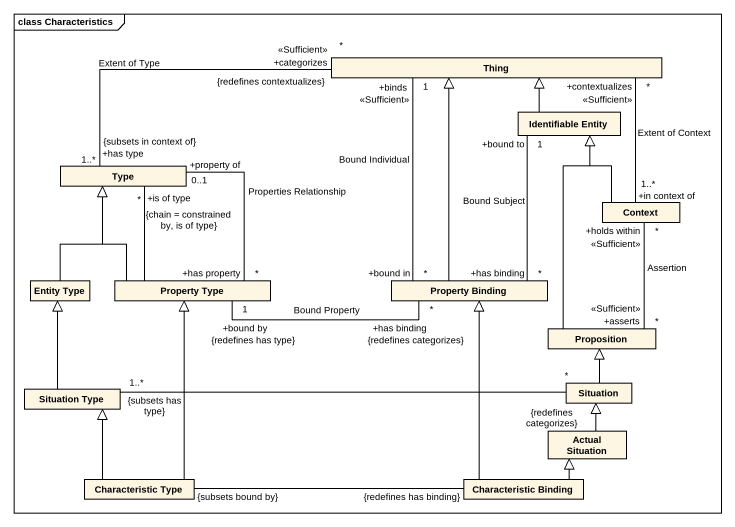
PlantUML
@startuml
mainframe class Characteristics
hide circle
hide empty members
class Thing
class "Identifiable Entity" as Identifiable_Entity
class Type
class Context
class "Entity Type" as Entity_Type
class "Property Type" as Property_Type
class "Property Binding" as Property_Binding
class Proposition
class "Situation Type" as Situation_Type
class Situation
class "Actual Situation" as Actual_Situation
class "Characteristic Type" as Characteristic_Type
class "Characteristic Binding" as Characteristic_Binding
Identifiable_Entity -up-|> Thing
Identifiable_Entity "+bound to\n1" -- "+has binding\n*" Property_Binding : Bound Subject
Type "+has type\n1..*\n{subsets in context of}" -right- "+categorizes\n<<Sufficient>>\n*\n{redefines contextualizes}" Thing : Extent of Type
Type "+property of\n0..1" -- "+has property\n*" Property_Type : Properties Relationship
Context "+in context of\n1..*" -up- "+contextualizes\n<<Sufficient>>\n*" Thing : Extent of Context
Context -up-|> Identifiable_Entity
Context "+holds within\n<<Sufficient>>\n*" -- "+asserts\n<<Sufficient>>\n*" Proposition : Assertion
Entity_Type -up-|> Type
Property_Type -up- "+is of type\n*\n{chain = constrained by, is of type}" Type
Property_Type -up-|> Type
Property_Type "+bound by\n1\n{redefines has type}" -right- "+has binding\n*\n{redefines categorizes}" Property_Binding : Bound Property
Property_Binding -up-|> Thing
Property_Binding "+bound in\n*" -up- "+binds\n<<Sufficient>>\n1" Thing : Bound Individual
Proposition -up-|> Identifiable_Entity
Situation_Type -up-|> Entity_Type
Situation_Type "1..*\n{subsets has type}" -right- "*\n{redefines categorizes}" Situation
Situation -up-|> Proposition
Actual_Situation -up-|> Situation
Characteristic_Type -up-|> Property_Type
Characteristic_Type -up-|> Situation_Type
Characteristic_Type "{subsets bound by}" -right- "{redefines has binding}" Characteristic_Binding
Characteristic_Binding -up-|> Property_Binding
Characteristic_Binding -up-|> Actual_Situation
@enduml
